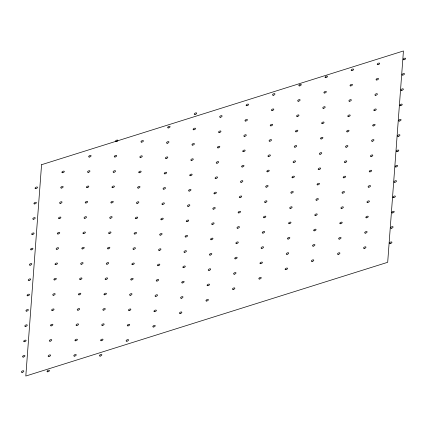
<?xml version="1.0" encoding="UTF-8"?>
<svg xmlns="http://www.w3.org/2000/svg" width="427" height="427" viewBox="0 0 427 427"><rect width="100%" height="100%" fill="white"/><g stroke="black" fill="none" stroke-linecap="round" stroke-linejoin="round"><path stroke-width="0.64" d="M41.563 164.699L25.812 376.032L387.689 262.301L403.44 50.968L41.563 164.699M22.145 372.371A1.334 0.657 -25.2 0 0 23.811 371.036A1.334 0.657 -25.2 0 0 21.804 371.282A1.334 0.657 -25.2 0 0 22.145 372.371M23.288 357.057A1.334 0.657 -25.2 0 0 24.953 355.723A1.334 0.657 -25.2 0 0 22.946 355.969A1.334 0.657 -25.2 0 0 23.288 357.057M24.43 341.744A1.334 0.657 -25.2 0 0 26.095 340.41A1.334 0.657 -25.2 0 0 24.088 340.655A1.334 0.657 -25.2 0 0 24.43 341.744M25.572 326.431A1.334 0.657 -25.2 0 0 27.237 325.096A1.334 0.657 -25.2 0 0 25.23 325.337A1.334 0.657 -25.2 0 0 25.572 326.431M26.714 311.118A1.334 0.657 -25.2 0 0 28.379 309.778A1.334 0.657 -25.2 0 0 26.373 310.023A1.334 0.657 -25.2 0 0 26.714 311.118M27.856 295.804A1.334 0.657 -25.2 0 0 29.522 294.465A1.334 0.657 -25.2 0 0 27.515 294.71A1.334 0.657 -25.2 0 0 27.856 295.804M28.999 280.486A1.334 0.657 -25.2 0 0 30.664 279.151A1.334 0.657 -25.2 0 0 28.657 279.397A1.334 0.657 -25.2 0 0 28.999 280.486M30.141 265.172A1.334 0.657 -25.2 0 0 31.806 263.838A1.334 0.657 -25.2 0 0 29.794 264.083A1.334 0.657 -25.2 0 0 30.141 265.172M31.278 249.859A1.334 0.657 -25.2 0 0 32.948 248.525A1.334 0.657 -25.2 0 0 30.936 248.77A1.334 0.657 -25.2 0 0 31.278 249.859M32.42 234.546A1.334 0.657 -25.2 0 0 34.085 233.211A1.334 0.657 -25.2 0 0 32.078 233.457A1.334 0.657 -25.2 0 0 32.42 234.546M33.562 219.232A1.334 0.657 -25.2 0 0 35.227 217.898A1.334 0.657 -25.2 0 0 33.221 218.144A1.334 0.657 -25.2 0 0 33.562 219.232M34.704 203.919A1.334 0.657 -25.2 0 0 36.37 202.579A1.334 0.657 -25.2 0 0 34.363 202.825A1.334 0.657 -25.2 0 0 34.704 203.919M35.847 188.606A1.334 0.657 -25.2 0 0 37.512 187.266A1.334 0.657 -25.2 0 0 35.505 187.512A1.334 0.657 -25.2 0 0 35.847 188.606M47.797 371.816A1.334 0.657 -25.2 0 0 49.463 370.481A1.334 0.657 -25.2 0 0 47.456 370.727A1.334 0.657 -25.2 0 0 47.797 371.816M48.94 356.502A1.334 0.657 -25.2 0 0 50.605 355.168A1.334 0.657 -25.2 0 0 48.598 355.408A1.334 0.657 -25.2 0 0 48.94 356.502M50.082 341.189A1.334 0.657 -25.2 0 0 51.747 339.849A1.334 0.657 -25.2 0 0 49.74 340.095A1.334 0.657 -25.2 0 0 50.082 341.189M51.224 325.876A1.334 0.657 -25.2 0 0 52.889 324.536A1.334 0.657 -25.2 0 0 50.882 324.782A1.334 0.657 -25.2 0 0 51.224 325.876M52.361 310.562A1.334 0.657 -25.2 0 0 54.032 309.223A1.334 0.657 -25.2 0 0 52.025 309.468A1.334 0.657 -25.2 0 0 52.361 310.562M53.503 295.244A1.334 0.657 -25.2 0 0 55.168 293.909A1.334 0.657 -25.2 0 0 53.167 294.155A1.334 0.657 -25.2 0 0 53.503 295.244M54.645 279.931A1.334 0.657 -25.2 0 0 56.311 278.596A1.334 0.657 -25.2 0 0 54.304 278.842A1.334 0.657 -25.2 0 0 54.645 279.931M55.788 264.617A1.334 0.657 -25.2 0 0 57.453 263.283A1.334 0.657 -25.2 0 0 55.446 263.528A1.334 0.657 -25.2 0 0 55.788 264.617M56.93 249.304A1.334 0.657 -25.2 0 0 58.595 247.97A1.334 0.657 -25.2 0 0 56.588 248.215A1.334 0.657 -25.2 0 0 56.93 249.304M58.072 233.991A1.334 0.657 -25.2 0 0 59.737 232.656A1.334 0.657 -25.2 0 0 57.73 232.896A1.334 0.657 -25.2 0 0 58.072 233.991M59.214 218.677A1.334 0.657 -25.2 0 0 60.88 217.338A1.334 0.657 -25.2 0 0 58.873 217.583A1.334 0.657 -25.2 0 0 59.214 218.677M60.356 203.364A1.334 0.657 -25.2 0 0 62.022 202.024A1.334 0.657 -25.2 0 0 60.015 202.27A1.334 0.657 -25.2 0 0 60.356 203.364M61.493 188.051A1.334 0.657 -25.2 0 0 63.164 186.711A1.334 0.657 -25.2 0 0 61.157 186.957A1.334 0.657 -25.2 0 0 61.493 188.051M62.636 172.732A1.334 0.657 -25.2 0 0 64.306 171.398A1.334 0.657 -25.2 0 0 62.299 171.643A1.334 0.657 -25.2 0 0 62.636 172.732M74.576 356.118A1.334 0.657 -25.2 0 0 76.241 354.784A1.334 0.657 -25.2 0 0 74.234 355.024A1.334 0.657 -25.2 0 0 74.576 356.118M75.718 340.805A1.334 0.657 -25.2 0 0 77.383 339.465A1.334 0.657 -25.2 0 0 75.376 339.711A1.334 0.657 -25.2 0 0 75.718 340.805M76.86 325.491A1.334 0.657 -25.2 0 0 78.525 324.152A1.334 0.657 -25.2 0 0 76.518 324.397A1.334 0.657 -25.2 0 0 76.86 325.491M78.002 310.173A1.334 0.657 -25.2 0 0 79.668 308.838A1.334 0.657 -25.2 0 0 77.661 309.084A1.334 0.657 -25.2 0 0 78.002 310.173M79.139 294.86A1.334 0.657 -25.2 0 0 80.81 293.525A1.334 0.657 -25.2 0 0 78.803 293.771A1.334 0.657 -25.2 0 0 79.139 294.86M80.281 279.546A1.334 0.657 -25.2 0 0 81.952 278.212A1.334 0.657 -25.2 0 0 79.945 278.457A1.334 0.657 -25.2 0 0 80.281 279.546M81.424 264.233A1.334 0.657 -25.2 0 0 83.089 262.899A1.334 0.657 -25.2 0 0 81.087 263.144A1.334 0.657 -25.2 0 0 81.424 264.233M82.566 248.92A1.334 0.657 -25.2 0 0 84.231 247.585A1.334 0.657 -25.2 0 0 82.224 247.831A1.334 0.657 -25.2 0 0 82.566 248.92M83.708 233.606A1.334 0.657 -25.2 0 0 85.373 232.267A1.334 0.657 -25.2 0 0 83.366 232.518A1.334 0.657 -25.2 0 0 83.708 233.606M84.85 218.293A1.334 0.657 -25.2 0 0 86.516 216.953A1.334 0.657 -25.2 0 0 84.509 217.199A1.334 0.657 -25.2 0 0 84.85 218.293M85.992 202.98A1.334 0.657 -25.2 0 0 87.658 201.64A1.334 0.657 -25.2 0 0 85.651 201.886A1.334 0.657 -25.2 0 0 85.992 202.98M87.135 187.666A1.334 0.657 -25.2 0 0 88.8 186.327A1.334 0.657 -25.2 0 0 86.793 186.572A1.334 0.657 -25.2 0 0 87.135 187.666M88.277 172.348A1.334 0.657 -25.2 0 0 89.942 171.013A1.334 0.657 -25.2 0 0 87.935 171.259A1.334 0.657 -25.2 0 0 88.277 172.348M89.419 157.035A1.334 0.657 -25.2 0 0 91.084 155.7A1.334 0.657 -25.2 0 0 89.078 155.946A1.334 0.657 -25.2 0 0 89.419 157.035M100.185 356.07A1.334 0.657 -25.2 0 0 101.856 354.736A1.334 0.657 -25.2 0 0 99.849 354.981A1.334 0.657 -25.2 0 0 100.185 356.07M101.327 340.757A1.334 0.657 -25.2 0 0 102.998 339.422A1.334 0.657 -25.2 0 0 100.991 339.668A1.334 0.657 -25.2 0 0 101.327 340.757M102.469 325.443A1.334 0.657 -25.2 0 0 104.135 324.109A1.334 0.657 -25.2 0 0 102.133 324.355A1.334 0.657 -25.2 0 0 102.469 325.443M103.612 310.13A1.334 0.657 -25.2 0 0 105.277 308.796A1.334 0.657 -25.2 0 0 103.27 309.036A1.334 0.657 -25.2 0 0 103.612 310.13M104.754 294.817A1.334 0.657 -25.2 0 0 106.419 293.477A1.334 0.657 -25.2 0 0 104.412 293.723A1.334 0.657 -25.2 0 0 104.754 294.817M105.896 279.504A1.334 0.657 -25.2 0 0 107.561 278.164A1.334 0.657 -25.2 0 0 105.554 278.409A1.334 0.657 -25.2 0 0 105.896 279.504M107.038 264.19A1.334 0.657 -25.2 0 0 108.704 262.851A1.334 0.657 -25.2 0 0 106.697 263.096A1.334 0.657 -25.2 0 0 107.038 264.19M108.18 248.872A1.334 0.657 -25.2 0 0 109.846 247.537A1.334 0.657 -25.2 0 0 107.839 247.783A1.334 0.657 -25.2 0 0 108.18 248.872M109.323 233.558A1.334 0.657 -25.2 0 0 110.988 232.224A1.334 0.657 -25.2 0 0 108.981 232.469A1.334 0.657 -25.2 0 0 109.323 233.558M110.46 218.245A1.334 0.657 -25.2 0 0 112.13 216.911A1.334 0.657 -25.2 0 0 110.123 217.156A1.334 0.657 -25.2 0 0 110.46 218.245M111.602 202.932A1.334 0.657 -25.2 0 0 113.272 201.597A1.334 0.657 -25.2 0 0 111.266 201.843A1.334 0.657 -25.2 0 0 111.602 202.932M112.744 187.618A1.334 0.657 -25.2 0 0 114.409 186.284A1.334 0.657 -25.2 0 0 112.402 186.524A1.334 0.657 -25.2 0 0 112.744 187.618M113.886 172.305A1.334 0.657 -25.2 0 0 115.552 170.965A1.334 0.657 -25.2 0 0 113.545 171.211A1.334 0.657 -25.2 0 0 113.886 172.305M115.028 156.992A1.334 0.657 -25.2 0 0 116.694 155.652A1.334 0.657 -25.2 0 0 114.687 155.898A1.334 0.657 -25.2 0 0 115.028 156.992M116.171 141.679A1.334 0.657 -25.2 0 0 117.836 140.339A1.334 0.657 -25.2 0 0 115.829 140.584A1.334 0.657 -25.2 0 0 116.171 141.679M126.904 341.21A1.334 0.657 -25.2 0 0 128.57 339.876A1.334 0.657 -25.2 0 0 126.563 340.116A1.334 0.657 -25.2 0 0 126.904 341.21M128.047 325.897A1.334 0.657 -25.2 0 0 129.712 324.563A1.334 0.657 -25.2 0 0 127.705 324.803A1.334 0.657 -25.2 0 0 128.047 325.897M129.189 310.584A1.334 0.657 -25.2 0 0 130.854 309.244A1.334 0.657 -25.2 0 0 128.847 309.49A1.334 0.657 -25.2 0 0 129.189 310.584M130.331 295.27A1.334 0.657 -25.2 0 0 131.996 293.931A1.334 0.657 -25.2 0 0 129.989 294.176A1.334 0.657 -25.2 0 0 130.331 295.27M131.468 279.957A1.334 0.657 -25.2 0 0 133.139 278.617A1.334 0.657 -25.2 0 0 131.132 278.863A1.334 0.657 -25.2 0 0 131.468 279.957M132.61 264.639A1.334 0.657 -25.2 0 0 134.281 263.304A1.334 0.657 -25.2 0 0 132.274 263.55A1.334 0.657 -25.2 0 0 132.61 264.639M133.752 249.325A1.334 0.657 -25.2 0 0 135.418 247.991A1.334 0.657 -25.2 0 0 133.411 248.236A1.334 0.657 -25.2 0 0 133.752 249.325M134.895 234.012A1.334 0.657 -25.2 0 0 136.56 232.678A1.334 0.657 -25.2 0 0 134.553 232.923A1.334 0.657 -25.2 0 0 134.895 234.012M136.037 218.699A1.334 0.657 -25.2 0 0 137.702 217.364A1.334 0.657 -25.2 0 0 135.695 217.61A1.334 0.657 -25.2 0 0 136.037 218.699M137.179 203.385A1.334 0.657 -25.2 0 0 138.844 202.046A1.334 0.657 -25.2 0 0 136.837 202.297A1.334 0.657 -25.2 0 0 137.179 203.385M138.321 188.072A1.334 0.657 -25.2 0 0 139.987 186.732A1.334 0.657 -25.2 0 0 137.98 186.978A1.334 0.657 -25.2 0 0 138.321 188.072M139.464 172.759A1.334 0.657 -25.2 0 0 141.129 171.419A1.334 0.657 -25.2 0 0 139.122 171.665A1.334 0.657 -25.2 0 0 139.464 172.759M140.606 157.446A1.334 0.657 -25.2 0 0 142.271 156.106A1.334 0.657 -25.2 0 0 140.264 156.351A1.334 0.657 -25.2 0 0 140.606 157.446M141.748 142.127A1.334 0.657 -25.2 0 0 143.413 140.793A1.334 0.657 -25.2 0 0 141.401 141.038A1.334 0.657 -25.2 0 0 141.748 142.127M153.571 326.997A1.334 0.657 -25.2 0 0 155.236 325.662A1.334 0.657 -25.2 0 0 153.229 325.908A1.334 0.657 -25.2 0 0 153.571 326.997M154.713 311.683A1.334 0.657 -25.2 0 0 156.378 310.349A1.334 0.657 -25.2 0 0 154.371 310.594A1.334 0.657 -25.2 0 0 154.713 311.683M155.855 296.37A1.334 0.657 -25.2 0 0 157.52 295.03A1.334 0.657 -25.2 0 0 155.513 295.276A1.334 0.657 -25.2 0 0 155.855 296.37M156.997 281.057A1.334 0.657 -25.2 0 0 158.663 279.717A1.334 0.657 -25.2 0 0 156.656 279.963A1.334 0.657 -25.2 0 0 156.997 281.057M158.139 265.743A1.334 0.657 -25.2 0 0 159.805 264.404A1.334 0.657 -25.2 0 0 157.798 264.649A1.334 0.657 -25.2 0 0 158.139 265.743M159.282 250.425A1.334 0.657 -25.2 0 0 160.947 249.09A1.334 0.657 -25.2 0 0 158.94 249.336A1.334 0.657 -25.2 0 0 159.282 250.425M160.424 235.112A1.334 0.657 -25.2 0 0 162.089 233.777A1.334 0.657 -25.2 0 0 160.082 234.023A1.334 0.657 -25.2 0 0 160.424 235.112M161.566 219.798A1.334 0.657 -25.2 0 0 163.231 218.464A1.334 0.657 -25.2 0 0 161.225 218.709A1.334 0.657 -25.2 0 0 161.566 219.798M162.703 204.485A1.334 0.657 -25.2 0 0 164.374 203.151A1.334 0.657 -25.2 0 0 162.361 203.396A1.334 0.657 -25.2 0 0 162.703 204.485M163.845 189.172A1.334 0.657 -25.2 0 0 165.511 187.832A1.334 0.657 -25.2 0 0 163.504 188.077A1.334 0.657 -25.2 0 0 163.845 189.172M164.987 173.858A1.334 0.657 -25.2 0 0 166.653 172.519A1.334 0.657 -25.2 0 0 164.646 172.764A1.334 0.657 -25.2 0 0 164.987 173.858M166.13 158.545A1.334 0.657 -25.2 0 0 167.795 157.205A1.334 0.657 -25.2 0 0 165.788 157.451A1.334 0.657 -25.2 0 0 166.13 158.545M167.272 143.232A1.334 0.657 -25.2 0 0 168.937 141.892A1.334 0.657 -25.2 0 0 166.93 142.138A1.334 0.657 -25.2 0 0 167.272 143.232M168.414 127.913A1.334 0.657 -25.2 0 0 170.079 126.579A1.334 0.657 -25.2 0 0 168.073 126.824A1.334 0.657 -25.2 0 0 168.414 127.913M180.183 313.562A1.334 0.657 -25.2 0 0 181.849 312.228A1.334 0.657 -25.2 0 0 179.842 312.473A1.334 0.657 -25.2 0 0 180.183 313.562M181.326 298.249A1.334 0.657 -25.2 0 0 182.991 296.914A1.334 0.657 -25.2 0 0 180.984 297.16A1.334 0.657 -25.2 0 0 181.326 298.249M182.468 282.936A1.334 0.657 -25.2 0 0 184.133 281.601A1.334 0.657 -25.2 0 0 182.126 281.847A1.334 0.657 -25.2 0 0 182.468 282.936M183.61 267.622A1.334 0.657 -25.2 0 0 185.275 266.288A1.334 0.657 -25.2 0 0 183.263 266.533A1.334 0.657 -25.2 0 0 183.61 267.622M184.747 252.309A1.334 0.657 -25.2 0 0 186.412 250.975A1.334 0.657 -25.2 0 0 184.405 251.22A1.334 0.657 -25.2 0 0 184.747 252.309M185.889 236.996A1.334 0.657 -25.2 0 0 187.554 235.656A1.334 0.657 -25.2 0 0 185.548 235.901A1.334 0.657 -25.2 0 0 185.889 236.996M187.031 221.682A1.334 0.657 -25.2 0 0 188.697 220.343A1.334 0.657 -25.2 0 0 186.69 220.588A1.334 0.657 -25.2 0 0 187.031 221.682M188.174 206.369A1.334 0.657 -25.2 0 0 189.839 205.029A1.334 0.657 -25.2 0 0 187.832 205.275A1.334 0.657 -25.2 0 0 188.174 206.369M189.316 191.05A1.334 0.657 -25.2 0 0 190.981 189.716A1.334 0.657 -25.2 0 0 188.974 189.962A1.334 0.657 -25.2 0 0 189.316 191.05M190.458 175.737A1.334 0.657 -25.2 0 0 192.123 174.403A1.334 0.657 -25.2 0 0 190.116 174.648A1.334 0.657 -25.2 0 0 190.458 175.737M191.6 160.424A1.334 0.657 -25.2 0 0 193.266 159.09A1.334 0.657 -25.2 0 0 191.259 159.335A1.334 0.657 -25.2 0 0 191.6 160.424M192.737 145.111A1.334 0.657 -25.2 0 0 194.408 143.776A1.334 0.657 -25.2 0 0 192.401 144.016A1.334 0.657 -25.2 0 0 192.737 145.111M193.879 129.797A1.334 0.657 -25.2 0 0 195.55 128.463A1.334 0.657 -25.2 0 0 193.543 128.703A1.334 0.657 -25.2 0 0 193.879 129.797M195.022 114.484A1.334 0.657 -25.2 0 0 196.687 113.144A1.334 0.657 -25.2 0 0 194.68 113.39A1.334 0.657 -25.2 0 0 195.022 114.484M206.727 301.03A1.334 0.657 -25.2 0 0 208.392 299.695A1.334 0.657 -25.2 0 0 206.385 299.941A1.334 0.657 -25.2 0 0 206.727 301.03M207.869 285.716A1.334 0.657 -25.2 0 0 209.534 284.382A1.334 0.657 -25.2 0 0 207.527 284.622A1.334 0.657 -25.2 0 0 207.869 285.716M209.011 270.403A1.334 0.657 -25.2 0 0 210.676 269.063A1.334 0.657 -25.2 0 0 208.67 269.309A1.334 0.657 -25.2 0 0 209.011 270.403M210.148 255.09A1.334 0.657 -25.2 0 0 211.813 253.75A1.334 0.657 -25.2 0 0 209.812 253.996A1.334 0.657 -25.2 0 0 210.148 255.09M211.29 239.771A1.334 0.657 -25.2 0 0 212.956 238.437A1.334 0.657 -25.2 0 0 210.949 238.682A1.334 0.657 -25.2 0 0 211.29 239.771M212.432 224.458A1.334 0.657 -25.2 0 0 214.098 223.124A1.334 0.657 -25.2 0 0 212.091 223.369A1.334 0.657 -25.2 0 0 212.432 224.458M213.575 209.145A1.334 0.657 -25.2 0 0 215.24 207.81A1.334 0.657 -25.2 0 0 213.233 208.056A1.334 0.657 -25.2 0 0 213.575 209.145M214.717 193.831A1.334 0.657 -25.2 0 0 216.382 192.497A1.334 0.657 -25.2 0 0 214.375 192.742A1.334 0.657 -25.2 0 0 214.717 193.831M215.859 178.518A1.334 0.657 -25.2 0 0 217.524 177.184A1.334 0.657 -25.2 0 0 215.518 177.429A1.334 0.657 -25.2 0 0 215.859 178.518M217.001 163.205A1.334 0.657 -25.2 0 0 218.667 161.865A1.334 0.657 -25.2 0 0 216.66 162.111A1.334 0.657 -25.2 0 0 217.001 163.205M218.144 147.891A1.334 0.657 -25.2 0 0 219.809 146.552A1.334 0.657 -25.2 0 0 217.802 146.797A1.334 0.657 -25.2 0 0 218.144 147.891M219.281 132.578A1.334 0.657 -25.2 0 0 220.951 131.238A1.334 0.657 -25.2 0 0 218.939 131.484A1.334 0.657 -25.2 0 0 219.281 132.578M220.423 117.265A1.334 0.657 -25.2 0 0 222.093 115.925A1.334 0.657 -25.2 0 0 220.081 116.171A1.334 0.657 -25.2 0 0 220.423 117.265M233.195 289.49A1.334 0.657 -25.2 0 0 234.861 288.156A1.334 0.657 -25.2 0 0 232.854 288.401A1.334 0.657 -25.2 0 0 233.195 289.49M234.338 274.177A1.334 0.657 -25.2 0 0 236.003 272.837A1.334 0.657 -25.2 0 0 233.996 273.083A1.334 0.657 -25.2 0 0 234.338 274.177M235.48 258.863A1.334 0.657 -25.2 0 0 237.145 257.524A1.334 0.657 -25.2 0 0 235.138 257.769A1.334 0.657 -25.2 0 0 235.48 258.863M236.622 243.55A1.334 0.657 -25.2 0 0 238.287 242.21A1.334 0.657 -25.2 0 0 236.28 242.456A1.334 0.657 -25.2 0 0 236.622 243.55M237.764 228.231A1.334 0.657 -25.2 0 0 239.43 226.897A1.334 0.657 -25.2 0 0 237.417 227.143A1.334 0.657 -25.2 0 0 237.764 228.231M238.901 212.918A1.334 0.657 -25.2 0 0 240.566 211.584A1.334 0.657 -25.2 0 0 238.56 211.829A1.334 0.657 -25.2 0 0 238.901 212.918M240.043 197.605A1.334 0.657 -25.2 0 0 241.709 196.271A1.334 0.657 -25.2 0 0 239.702 196.516A1.334 0.657 -25.2 0 0 240.043 197.605M241.186 182.292A1.334 0.657 -25.2 0 0 242.851 180.957A1.334 0.657 -25.2 0 0 240.844 181.197A1.334 0.657 -25.2 0 0 241.186 182.292M242.328 166.978A1.334 0.657 -25.2 0 0 243.993 165.644A1.334 0.657 -25.2 0 0 241.986 165.884A1.334 0.657 -25.2 0 0 242.328 166.978M243.47 151.665A1.334 0.657 -25.2 0 0 245.135 150.325A1.334 0.657 -25.2 0 0 243.128 150.571A1.334 0.657 -25.2 0 0 243.47 151.665M244.612 136.352A1.334 0.657 -25.2 0 0 246.278 135.012A1.334 0.657 -25.2 0 0 244.271 135.258A1.334 0.657 -25.2 0 0 244.612 136.352M245.755 121.038A1.334 0.657 -25.2 0 0 247.42 119.699A1.334 0.657 -25.2 0 0 245.413 119.944A1.334 0.657 -25.2 0 0 245.755 121.038M246.891 105.72A1.334 0.657 -25.2 0 0 248.562 104.385A1.334 0.657 -25.2 0 0 246.555 104.631A1.334 0.657 -25.2 0 0 246.891 105.72M259.584 279.018A1.334 0.657 -25.2 0 0 261.249 277.683A1.334 0.657 -25.2 0 0 259.242 277.929A1.334 0.657 -25.2 0 0 259.584 279.018M260.726 263.705A1.334 0.657 -25.2 0 0 262.392 262.37A1.334 0.657 -25.2 0 0 260.385 262.61A1.334 0.657 -25.2 0 0 260.726 263.705M261.868 248.391A1.334 0.657 -25.2 0 0 263.534 247.052A1.334 0.657 -25.2 0 0 261.527 247.297A1.334 0.657 -25.2 0 0 261.868 248.391M263.011 233.078A1.334 0.657 -25.2 0 0 264.676 231.738A1.334 0.657 -25.2 0 0 262.669 231.984A1.334 0.657 -25.2 0 0 263.011 233.078M264.153 217.759A1.334 0.657 -25.2 0 0 265.818 216.425A1.334 0.657 -25.2 0 0 263.811 216.67A1.334 0.657 -25.2 0 0 264.153 217.759M265.29 202.446A1.334 0.657 -25.2 0 0 266.955 201.112A1.334 0.657 -25.2 0 0 264.953 201.357A1.334 0.657 -25.2 0 0 265.29 202.446M266.432 187.133A1.334 0.657 -25.2 0 0 268.103 185.798A1.334 0.657 -25.2 0 0 266.09 186.044A1.334 0.657 -25.2 0 0 266.432 187.133M267.574 171.819A1.334 0.657 -25.2 0 0 269.24 170.485A1.334 0.657 -25.2 0 0 267.233 170.731A1.334 0.657 -25.2 0 0 267.574 171.819M268.716 156.506A1.334 0.657 -25.2 0 0 270.382 155.172A1.334 0.657 -25.2 0 0 268.375 155.417A1.334 0.657 -25.2 0 0 268.716 156.506M269.859 141.193A1.334 0.657 -25.2 0 0 271.524 139.853A1.334 0.657 -25.2 0 0 269.517 140.099A1.334 0.657 -25.2 0 0 269.859 141.193M271.001 125.88A1.334 0.657 -25.2 0 0 272.666 124.54A1.334 0.657 -25.2 0 0 270.659 124.785A1.334 0.657 -25.2 0 0 271.001 125.88M272.143 110.566A1.334 0.657 -25.2 0 0 273.808 109.227A1.334 0.657 -25.2 0 0 271.802 109.472A1.334 0.657 -25.2 0 0 272.143 110.566M273.285 95.253A1.334 0.657 -25.2 0 0 274.951 93.913A1.334 0.657 -25.2 0 0 272.944 94.159A1.334 0.657 -25.2 0 0 273.285 95.253M285.887 269.667A1.334 0.657 -25.2 0 0 287.558 268.327A1.334 0.657 -25.2 0 0 285.551 268.572A1.334 0.657 -25.2 0 0 285.887 269.667M287.029 254.353A1.334 0.657 -25.2 0 0 288.7 253.014A1.334 0.657 -25.2 0 0 286.693 253.259A1.334 0.657 -25.2 0 0 287.029 254.353M288.172 239.035A1.334 0.657 -25.2 0 0 289.837 237.7A1.334 0.657 -25.2 0 0 287.83 237.946A1.334 0.657 -25.2 0 0 288.172 239.035M289.314 223.721A1.334 0.657 -25.2 0 0 290.979 222.387A1.334 0.657 -25.2 0 0 288.972 222.632A1.334 0.657 -25.2 0 0 289.314 223.721M290.456 208.408A1.334 0.657 -25.2 0 0 292.121 207.074A1.334 0.657 -25.2 0 0 290.114 207.319A1.334 0.657 -25.2 0 0 290.456 208.408M291.598 193.095A1.334 0.657 -25.2 0 0 293.264 191.76A1.334 0.657 -25.2 0 0 291.257 192.001A1.334 0.657 -25.2 0 0 291.598 193.095M292.741 177.781A1.334 0.657 -25.2 0 0 294.406 176.442A1.334 0.657 -25.2 0 0 292.399 176.693A1.334 0.657 -25.2 0 0 292.741 177.781M293.883 162.468A1.334 0.657 -25.2 0 0 295.548 161.128A1.334 0.657 -25.2 0 0 293.541 161.374A1.334 0.657 -25.2 0 0 293.883 162.468M295.025 147.155A1.334 0.657 -25.2 0 0 296.69 145.815A1.334 0.657 -25.2 0 0 294.683 146.061A1.334 0.657 -25.2 0 0 295.025 147.155M296.167 131.842A1.334 0.657 -25.2 0 0 297.832 130.502A1.334 0.657 -25.2 0 0 295.82 130.747A1.334 0.657 -25.2 0 0 296.167 131.842M297.304 116.523A1.334 0.657 -25.2 0 0 298.969 115.189A1.334 0.657 -25.2 0 0 296.962 115.434A1.334 0.657 -25.2 0 0 297.304 116.523M298.446 101.21A1.334 0.657 -25.2 0 0 300.112 99.875A1.334 0.657 -25.2 0 0 298.105 100.121A1.334 0.657 -25.2 0 0 298.446 101.21M299.589 85.896A1.334 0.657 -25.2 0 0 301.254 84.562A1.334 0.657 -25.2 0 0 299.247 84.808A1.334 0.657 -25.2 0 0 299.589 85.896M312.11 261.457A1.334 0.657 -25.2 0 0 313.776 260.118A1.334 0.657 -25.2 0 0 311.769 260.363A1.334 0.657 -25.2 0 0 312.11 261.457M313.253 246.139A1.334 0.657 -25.2 0 0 314.918 244.804A1.334 0.657 -25.2 0 0 312.911 245.05A1.334 0.657 -25.2 0 0 313.253 246.139M314.395 230.826A1.334 0.657 -25.2 0 0 316.06 229.491A1.334 0.657 -25.2 0 0 314.053 229.737A1.334 0.657 -25.2 0 0 314.395 230.826M315.537 215.512A1.334 0.657 -25.2 0 0 317.202 214.178A1.334 0.657 -25.2 0 0 315.195 214.423A1.334 0.657 -25.2 0 0 315.537 215.512M316.679 200.199A1.334 0.657 -25.2 0 0 318.345 198.865A1.334 0.657 -25.2 0 0 316.338 199.11A1.334 0.657 -25.2 0 0 316.679 200.199M317.816 184.886A1.334 0.657 -25.2 0 0 319.481 183.551A1.334 0.657 -25.2 0 0 317.48 183.797A1.334 0.657 -25.2 0 0 317.816 184.886M318.958 169.572A1.334 0.657 -25.2 0 0 320.624 168.238A1.334 0.657 -25.2 0 0 318.617 168.478A1.334 0.657 -25.2 0 0 318.958 169.572M320.101 154.259A1.334 0.657 -25.2 0 0 321.766 152.919A1.334 0.657 -25.2 0 0 319.759 153.165A1.334 0.657 -25.2 0 0 320.101 154.259M321.243 138.946A1.334 0.657 -25.2 0 0 322.908 137.606A1.334 0.657 -25.2 0 0 320.901 137.852A1.334 0.657 -25.2 0 0 321.243 138.946M322.385 123.633A1.334 0.657 -25.2 0 0 324.05 122.293A1.334 0.657 -25.2 0 0 322.043 122.538A1.334 0.657 -25.2 0 0 322.385 123.633M323.527 108.314A1.334 0.657 -25.2 0 0 325.193 106.98A1.334 0.657 -25.2 0 0 323.186 107.225A1.334 0.657 -25.2 0 0 323.527 108.314M324.669 93.001A1.334 0.657 -25.2 0 0 326.335 91.666A1.334 0.657 -25.2 0 0 324.328 91.912A1.334 0.657 -25.2 0 0 324.669 93.001M325.806 77.687A1.334 0.657 -25.2 0 0 327.477 76.353A1.334 0.657 -25.2 0 0 325.47 76.598A1.334 0.657 -25.2 0 0 325.806 77.687M338.248 254.391A1.334 0.657 -25.2 0 0 339.913 253.051A1.334 0.657 -25.2 0 0 337.906 253.296A1.334 0.657 -25.2 0 0 338.248 254.391M339.39 239.077A1.334 0.657 -25.2 0 0 341.056 237.738A1.334 0.657 -25.2 0 0 339.049 237.983A1.334 0.657 -25.2 0 0 339.39 239.077M340.527 223.759A1.334 0.657 -25.2 0 0 342.192 222.424A1.334 0.657 -25.2 0 0 340.186 222.67A1.334 0.657 -25.2 0 0 340.527 223.759M341.669 208.445A1.334 0.657 -25.2 0 0 343.335 207.111A1.334 0.657 -25.2 0 0 341.328 207.357A1.334 0.657 -25.2 0 0 341.669 208.445M342.812 193.132A1.334 0.657 -25.2 0 0 344.477 191.798A1.334 0.657 -25.2 0 0 342.47 192.043A1.334 0.657 -25.2 0 0 342.812 193.132M343.954 177.819A1.334 0.657 -25.2 0 0 345.619 176.484A1.334 0.657 -25.2 0 0 343.612 176.73A1.334 0.657 -25.2 0 0 343.954 177.819M345.096 162.506A1.334 0.657 -25.2 0 0 346.761 161.166A1.334 0.657 -25.2 0 0 344.754 161.411A1.334 0.657 -25.2 0 0 345.096 162.506M346.238 147.192A1.334 0.657 -25.2 0 0 347.904 145.853A1.334 0.657 -25.2 0 0 345.897 146.098A1.334 0.657 -25.2 0 0 346.238 147.192M347.381 131.879A1.334 0.657 -25.2 0 0 349.046 130.539A1.334 0.657 -25.2 0 0 347.039 130.785A1.334 0.657 -25.2 0 0 347.381 131.879M348.523 116.566A1.334 0.657 -25.2 0 0 350.188 115.226A1.334 0.657 -25.2 0 0 348.181 115.471A1.334 0.657 -25.2 0 0 348.523 116.566M349.66 101.247A1.334 0.657 -25.2 0 0 351.33 99.913A1.334 0.657 -25.2 0 0 349.318 100.158A1.334 0.657 -25.2 0 0 349.66 101.247M350.802 85.934A1.334 0.657 -25.2 0 0 352.467 84.599A1.334 0.657 -25.2 0 0 350.46 84.845A1.334 0.657 -25.2 0 0 350.802 85.934M351.944 70.62A1.334 0.657 -25.2 0 0 353.609 69.286A1.334 0.657 -25.2 0 0 351.602 69.532A1.334 0.657 -25.2 0 0 351.944 70.62M364.295 248.439A1.334 0.657 -25.2 0 0 365.966 247.1A1.334 0.657 -25.2 0 0 363.959 247.345A1.334 0.657 -25.2 0 0 364.295 248.439M365.437 233.126A1.334 0.657 -25.2 0 0 367.108 231.786A1.334 0.657 -25.2 0 0 365.101 232.032A1.334 0.657 -25.2 0 0 365.437 233.126M366.579 217.813A1.334 0.657 -25.2 0 0 368.245 216.473A1.334 0.657 -25.2 0 0 366.238 216.719A1.334 0.657 -25.2 0 0 366.579 217.813M367.722 202.494A1.334 0.657 -25.2 0 0 369.387 201.16A1.334 0.657 -25.2 0 0 367.38 201.405A1.334 0.657 -25.2 0 0 367.722 202.494M368.864 187.181A1.334 0.657 -25.2 0 0 370.529 185.846A1.334 0.657 -25.2 0 0 368.522 186.092A1.334 0.657 -25.2 0 0 368.864 187.181M370.006 171.867A1.334 0.657 -25.2 0 0 371.671 170.533A1.334 0.657 -25.2 0 0 369.665 170.779A1.334 0.657 -25.2 0 0 370.006 171.867M371.148 156.554A1.334 0.657 -25.2 0 0 372.814 155.22A1.334 0.657 -25.2 0 0 370.807 155.465A1.334 0.657 -25.2 0 0 371.148 156.554M372.291 141.241A1.334 0.657 -25.2 0 0 373.956 139.907A1.334 0.657 -25.2 0 0 371.949 140.152A1.334 0.657 -25.2 0 0 372.291 141.241M373.433 125.928A1.334 0.657 -25.2 0 0 375.098 124.588A1.334 0.657 -25.2 0 0 373.091 124.839A1.334 0.657 -25.2 0 0 373.433 125.928M374.575 110.614A1.334 0.657 -25.2 0 0 376.24 109.275A1.334 0.657 -25.2 0 0 374.228 109.52A1.334 0.657 -25.2 0 0 374.575 110.614M375.712 95.301A1.334 0.657 -25.2 0 0 377.377 93.961A1.334 0.657 -25.2 0 0 375.37 94.207A1.334 0.657 -25.2 0 0 375.712 95.301M376.854 79.988A1.334 0.657 -25.2 0 0 378.519 78.648A1.334 0.657 -25.2 0 0 376.513 78.894A1.334 0.657 -25.2 0 0 376.854 79.988M377.996 64.669A1.334 0.657 -25.2 0 0 379.662 63.335A1.334 0.657 -25.2 0 0 377.655 63.58A1.334 0.657 -25.2 0 0 377.996 64.669M390.273 243.555A1.334 0.657 -25.2 0 0 391.938 242.216A1.334 0.657 -25.2 0 0 389.931 242.461A1.334 0.657 -25.2 0 0 390.273 243.555M391.415 228.242A1.334 0.657 -25.2 0 0 393.08 226.902A1.334 0.657 -25.2 0 0 391.073 227.148A1.334 0.657 -25.2 0 0 391.415 228.242M392.552 212.924A1.334 0.657 -25.2 0 0 394.217 211.589A1.334 0.657 -25.2 0 0 392.21 211.835A1.334 0.657 -25.2 0 0 392.552 212.924M393.694 197.61A1.334 0.657 -25.2 0 0 395.359 196.276A1.334 0.657 -25.2 0 0 393.352 196.521A1.334 0.657 -25.2 0 0 393.694 197.61M394.836 182.297A1.334 0.657 -25.2 0 0 396.502 180.963A1.334 0.657 -25.2 0 0 394.495 181.208A1.334 0.657 -25.2 0 0 394.836 182.297M395.978 166.984A1.334 0.657 -25.2 0 0 397.644 165.649A1.334 0.657 -25.2 0 0 395.637 165.895A1.334 0.657 -25.2 0 0 395.978 166.984M397.121 151.67A1.334 0.657 -25.2 0 0 398.786 150.331A1.334 0.657 -25.2 0 0 396.779 150.576A1.334 0.657 -25.2 0 0 397.121 151.67M398.263 136.357A1.334 0.657 -25.2 0 0 399.928 135.017A1.334 0.657 -25.2 0 0 397.921 135.263A1.334 0.657 -25.2 0 0 398.263 136.357M399.405 121.044A1.334 0.657 -25.2 0 0 401.07 119.704A1.334 0.657 -25.2 0 0 399.064 119.95A1.334 0.657 -25.2 0 0 399.405 121.044M400.542 105.725A1.334 0.657 -25.2 0 0 402.213 104.391A1.334 0.657 -25.2 0 0 400.206 104.636A1.334 0.657 -25.2 0 0 400.542 105.725M401.684 90.412A1.334 0.657 -25.2 0 0 403.355 89.078A1.334 0.657 -25.2 0 0 401.348 89.323A1.334 0.657 -25.2 0 0 401.684 90.412M402.826 75.099A1.334 0.657 -25.2 0 0 404.492 73.764A1.334 0.657 -25.2 0 0 402.49 74.01A1.334 0.657 -25.2 0 0 402.826 75.099M403.969 59.785A1.334 0.657 -25.2 0 0 405.634 58.451A1.334 0.657 -25.2 0 0 403.627 58.691A1.334 0.657 -25.2 0 0 403.969 59.785"/></g></svg>
